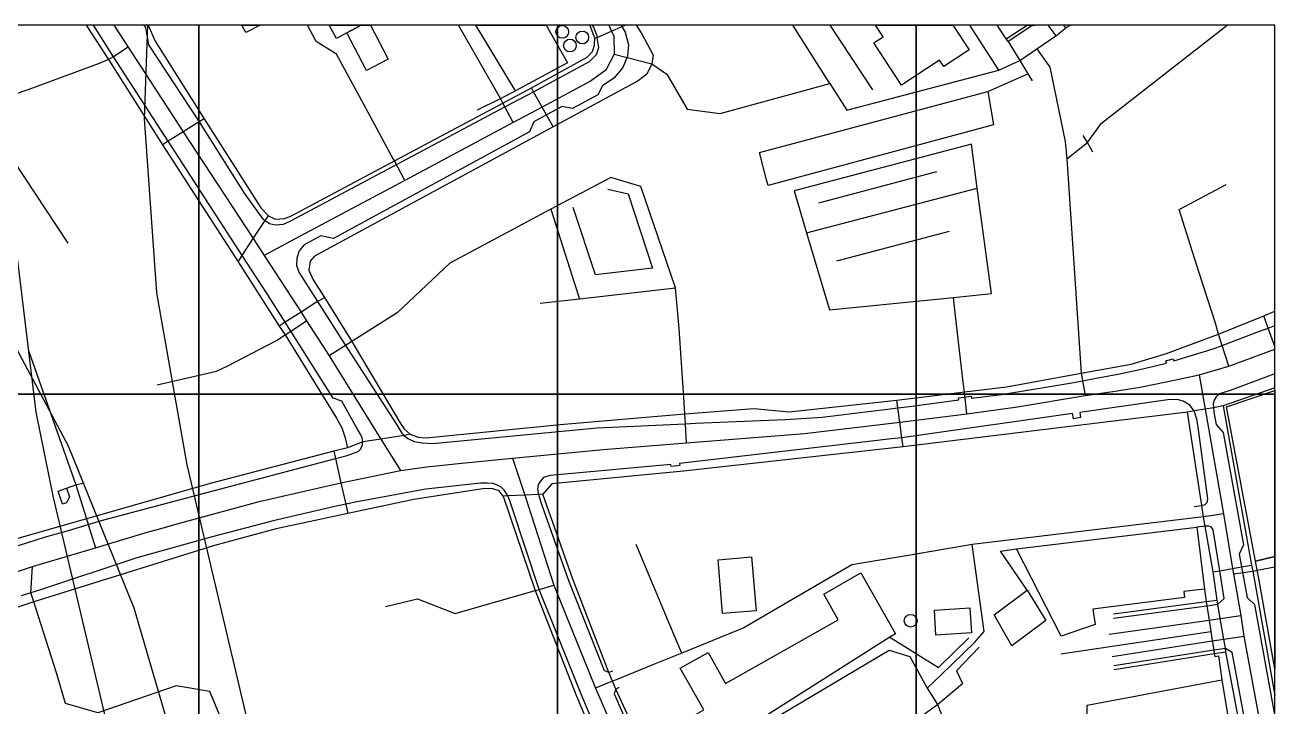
# Model space of a CAD drawing. Header units: metres. Extents: x -847 to 846, y -696 to 697.
# Drawn here: x 551.1 to 845.7, y 535 to 695.7 of the extents above; entities that cross this region are included whole.
import ezdxf

# ---------------------------------------------------------------- set-up
doc = ezdxf.new("R2010")
doc.units = ezdxf.units.M
for name, color, linetype in [('GREEN_ATLAS_BUILDING_OSM_LEVELS', 9, 'Continuous'), ('GREEN_ATLAS_TERRAIN_COP90', 3, 'Continuous'), ('OSM_BARRIER', 1, 'Continuous'), ('OSM_BUILDING', 8, 'Continuous'), ('OSM_GREEN_EXISTING', 94, 'Continuous'), ('OSM_PATH', 32, 'Continuous'), ('OSM_RAILWAY', 6, 'Continuous'), ('OSM_ROAD_LOCAL', 9, 'Continuous'), ('OSM_ROAD_MAJOR', 30, 'Continuous'), ('SITE_BORDER', 3, 'Continuous')]:
    doc.layers.add(name, color=color, linetype=linetype)

msp = doc.modelspace()

# ---------------------------------------------------------------- linework, layer by layer
at = {"layer": 'GREEN_ATLAS_BUILDING_OSM_LEVELS'}
for points, elevation in [([(636.693, 687.687), (631.562, 684.993), (626.933, 693.91), (630.326, 695.747), (632.489, 695.747)], 45.561), ([(657.325, 695.747), (673.914, 695.747), (678.955, 686.852), (666.658, 680.207)], 45.902), ([(773.653, 689.891), (767.658, 685.951), (766.656, 687.476), (757.691, 681.587), (751.15, 691.55), (753.349, 692.986), (751.536, 695.747), (769.806, 695.747)], 45.662), ([(788.789, 695.558), (788.67, 695.736), (782.8, 691.873), (782.386, 692.496), (787.328, 695.747), (789.078, 695.747)], 45.572), ([(779.361, 672.236), (726.286, 657.932), (725.891, 659.234), (724.181, 665.668), (778.064, 680.051)], 43.417), ([(834.327, 605.778), (845.742, 609.622), (845.742, 570.489), (841.15, 569.344)], 41), ([(827.286, 577.381), (829.128, 562.82), (824.273, 562.252), (824.442, 560.805), (802.766, 558.1), (803.373, 554.482), (795.348, 551.733), (784.792, 572.26)], 40.722), ([(845.742, 570.489), (845.742, 544.006), (841.914, 565.269), (841.563, 567.228), (841.15, 569.344)], 41), ([(706.176, 531.517), (711.1, 534.345), (705.549, 544.152), (712.077, 547.848), (716.231, 540.512), (742.799, 555.551), (739.36, 561.629), (748.137, 566.594), (756.275, 552.223), (754.959, 551.477), (715.999, 526.686), (709.784, 523.235)], 39.776), ([(783.721, 549.395), (779.511, 556.764), (787.323, 562.564), (791.683, 555.417)], 40.063), ([(773.791, 558.345), (774.161, 552.468), (765.816, 551.944), (765.446, 557.822)], 39.904), ([(833.225, 541.436), (837.197, 517.101), (836.057, 517.09), (830.431, 517.068), (830.487, 515.877), (832.154, 515.61), (826.384, 485.175), (813.19, 488.637), (814.474, 493.669), (811.994, 494.949), (816.529, 512.025), (818.365, 511.602), (819.023, 515.643), (815.859, 516.311), (817.619, 526.096), (823.778, 524.916), (822.863, 531.35), (801.525, 526.007), (801.425, 535.413)], 38.286)]:
    msp.add_lwpolyline(points, close=True, dxfattribs=dict(at, elevation=elevation))
at = {"layer": 'GREEN_ATLAS_TERRAIN_COP90'}
for points in [[(507.445, 608.778, 42), (592.019, 608.778, 42), (592.019, 695.747, 48), (507.445, 695.747, 46)], [(592.019, 608.778, 42), (676.593, 608.778, 41), (676.593, 695.747, 44), (592.019, 695.747, 48)], [(676.593, 608.778, 41), (761.168, 608.778, 41), (761.168, 695.747, 46), (676.593, 695.747, 44)], [(761.168, 608.778, 41), (845.742, 608.778, 41), (845.742, 695.747, 45), (761.168, 695.747, 46)], [(507.445, 521.81, 35), (592.019, 521.81, 35), (592.019, 608.778, 42), (507.445, 608.778, 42)], [(592.019, 521.81, 35), (676.593, 521.81, 39), (676.593, 608.778, 41), (592.019, 608.778, 42)], [(676.593, 521.81, 39), (761.168, 521.81, 39), (761.168, 608.778, 41), (676.593, 608.778, 41)], [(761.168, 521.81, 39), (845.742, 521.81, 41), (845.742, 608.778, 41), (761.168, 608.778, 41)]]:
    msp.add_3dface(points, dxfattribs=at)
at = {"layer": 'OSM_BARRIER'}
for points in [[(608.295, 632.161), (602.275, 641.434), (584.796, 668.351), (571.897, 688.233), (567.237, 695.747)], [(579.075, 695.747), (579.471, 695.123), (580.191, 691.049), (592.132, 672.893), (602.751, 656.106), (607.124, 650.017), (607.681, 649.638), (608.696, 649.004), (610.099, 648.625), (612.023, 648.792), (613.589, 649.482), (664.158, 676.477), (670.955, 680.017), (684.143, 687.12), (685.828, 688.778), (686.354, 690.426), (685.978, 692.808), (685.928, 693.131), (685.151, 695.246), (684.836, 695.747)], [(691.551, 695.747), (691.779, 695.357), (692.525, 694.077), (693.308, 691.06), (693.07, 688.422), (692.005, 685.761), (689.868, 683.235), (687.212, 681.442), (686.141, 679.283)], [(750.956, 680.429), (740.889, 695.747)], [(782.386, 692.496), (780.25, 695.747)], [(782.8, 691.873), (785.563, 687.409), (787.436, 684.259), (788.495, 682.555)], [(778.064, 680.051), (787.436, 684.259)], [(686.141, 679.283), (680.158, 676.077), (677.721, 676.522), (674.031, 674.563), (670.993, 672.926), (669.984, 670.577), (623.788, 645.442), (620.787, 646.054), (616.903, 643.972), (615.694, 642.525), (615.149, 640.766), (615.099, 639.107), (615.644, 637.46), (620.035, 630.547), (625.523, 621.92)], [(657.724, 675.732), (663.124, 678.414), (666.658, 680.207)], [(802.809, 665.791), (801.525, 668.062), (800.498, 669.687)], [(688.497, 657.03), (693.226, 655.972), (699.028, 638.417), (685.583, 636.903), (680.29, 652.7)], [(629.602, 600.212), (625.736, 607.125), (623.738, 607.771), (613.708, 623.612), (612.405, 625.682), (608.295, 632.161)], [(841.682, 623.4), (844.163, 624.335), (845.742, 624.929)], [(625.523, 621.92), (638.685, 601.526)], [(835.292, 620.996), (841.682, 623.4)], [(803.198, 612.413), (808.686, 613.482), (813.911, 614.573), (820.15, 616.075), (820.006, 616.576), (821.729, 617.066), (821.873, 616.576), (831.17, 619.448)], [(831.17, 619.448), (833.288, 620.239), (835.292, 620.996)], [(845.491, 613.448), (835.192, 609.574)], [(845.742, 613.541), (845.491, 613.448)], [(774.161, 608.261), (774.223, 607.793), (781.24, 608.639), (798.299, 611.456)], [(798.299, 611.456), (800.391, 611.868), (803.198, 612.413)], [(759.545, 605.845), (771.21, 607.393), (771.147, 607.86)], [(820.501, 607.37), (799.74, 604.443), (799.921, 603.218), (798.211, 602.951), (798.023, 604.187), (760.485, 598.81)], [(771.147, 607.86), (774.161, 608.261)], [(824.11, 607.092), (822.681, 607.493), (820.501, 607.37)], [(827.643, 600.981), (827.33, 602.851), (826.678, 604.799), (825.632, 606.157), (824.11, 607.092)], [(831.872, 608.138), (831.433, 607.326), (831.189, 606.48), (831.226, 605.522), (831.327, 604.509), (831.859, 601.626), (833.513, 599.745)], [(835.192, 609.574), (832.661, 608.829), (831.872, 608.138)], [(709.095, 601.871), (730.245, 602.739), (738.953, 603.329), (754.37, 605.188)], [(754.37, 605.188), (756.839, 605.5), (759.545, 605.845)], [(638.685, 601.526), (639.92, 599.522), (640.465, 598.977), (641.317, 598.331), (642.839, 597.552)], [(647.099, 597.107), (685.947, 600.836), (704.992, 601.693)], [(704.992, 601.693), (706.771, 601.771), (709.095, 601.871)], [(626.983, 594.29), (629.614, 595.225), (630.197, 595.826), (630.541, 596.606), (630.698, 597.485), (630.516, 598.42), (630.159, 599.277), (629.602, 600.212)], [(760.485, 598.81), (757.778, 598.476), (755.348, 598.175)], [(829.936, 584.082), (827.643, 600.981)], [(833.513, 599.745), (838.349, 573.24), (837.297, 571.058), (837.848, 568.03), (839.164, 560.828), (840.924, 559.169), (845.742, 532.783)], [(642.839, 597.552), (644.681, 597.274), (647.099, 597.107)], [(755.348, 598.175), (705.374, 592.431), (705.43, 591.919), (703.388, 591.685), (703.325, 592.197), (674.827, 589.548), (673.261, 589.069)], [(569.629, 579.106), (595.459, 585.93), (622.178, 593.055)], [(622.178, 593.055), (624.283, 593.6), (626.983, 594.29)], [(558.841, 585.908), (560.877, 586.609), (563.057, 587.355), (565.043, 587.823)], [(660.117, 587.789), (658.432, 587.767), (645.545, 586.32), (629.376, 583.392)], [(662.429, 587.299), (661.37, 587.678), (660.117, 587.789)], [(665.743, 582.446), (665.311, 583.826), (664.897, 584.772), (664.816, 584.962), (664.12, 586.03), (663.3, 586.787), (662.429, 587.299)], [(672.64, 588.335), (672.052, 587.489), (671.864, 586.353), (672.127, 585.106), (672.196, 584.761), (672.816, 582.802)], [(673.261, 589.069), (672.64, 588.335)], [(826.703, 582.245), (828.514, 582.479), (829.24, 582.702), (829.723, 583.247), (829.936, 584.082)], [(624.082, 582.279), (609.548, 578.917), (595.189, 575.154), (577.41, 570.201), (554.7, 562.664)], [(629.376, 583.392), (626.676, 582.824), (624.082, 582.279)], [(672.283, 562.72), (665.743, 582.446)], [(672.816, 582.802), (679.2, 564.846)], [(561.316, 576.635), (565.933, 578.06), (569.629, 579.106)], [(831.132, 576.746), (830.669, 577.436), (830.143, 577.626), (829.266, 577.67), (827.286, 577.381)], [(517.807, 562.609), (537.892, 569.41), (555.671, 575.043), (561.316, 576.635)], [(833.757, 560.594), (832.699, 567.117), (831.132, 576.746)], [(787.323, 562.564), (781.027, 571.759), (783.702, 572.115), (784.792, 572.26)], [(679.2, 564.846), (687.569, 543.606)], [(554.7, 562.664), (552.42, 561.919), (550.146, 561.184)], [(686.586, 527.61), (682.213, 538.063), (672.283, 562.72)], [(807.69, 555.952), (829.679, 558.868), (832.279, 559.236), (833.757, 560.594)], [(829.128, 562.82), (829.535, 559.837), (829.679, 558.868), (830.199, 555.495), (830.619, 552.779), (830.957, 550.597), (831.283, 548.482), (831.414, 547.603), (831.527, 546.879), (832.454, 547.046), (833.225, 541.436)], [(754.959, 551.477), (766.392, 544.308), (773.547, 551.299)], [(795.254, 547.536), (830.619, 552.779)], [(776.009, 549.128), (770.627, 543.551), (772.075, 540.579)], [(807.746, 544.809), (831.283, 548.482), (834.052, 548.916), (835.631, 547.959)], [(841.068, 518.548), (840.091, 523.847), (835.631, 547.959)], [(689.543, 543.495), (688.722, 543.161), (687.569, 543.606)], [(691.165, 539.588), (690.376, 539.243), (689.919, 538.118)], [(763.116, 533.398), (766.179, 535.603), (772.075, 540.579)], [(689.919, 538.118), (698.764, 518.114)]]:
    msp.add_lwpolyline(points, dxfattribs=at)
at = {"layer": 'OSM_BUILDING'}
for points, elevation in [([(603.158, 693.943), (602.182, 695.747), (606.49, 695.747)], 46.288), ([(626.933, 693.91), (624.49, 692.585), (622.78, 695.747), (630.326, 695.747)], 46.288), ([(558.841, 585.908), (560.877, 586.609), (561.566, 584.561), (560.852, 583.125), (559.887, 582.791)], 40.216)]:
    msp.add_lwpolyline(points, close=True, dxfattribs=dict(at, elevation=elevation))
at = {"layer": 'OSM_GREEN_EXISTING'}
for points in [[(738.176, 653.868), (765.992, 661.204)], [(742.461, 640.176), (768.98, 647.167)]]:
    msp.add_lwpolyline(points, dxfattribs=at)
msp.add_lwpolyline([(722.358, 570.39), (723.429, 557.688), (715.504, 557.02), (714.433, 569.722)], close=True, dxfattribs=at)
for centre in [(677.727, 694.133), (682.426, 692.808), (679.532, 690.916), (759.852, 555.34)]:
    msp.add_circle(centre, 1.5, dxfattribs=at)
at = {"layer": 'OSM_PATH'}
for points in [[(565.517, 695.747), (570.763, 687.598), (583.493, 667.538), (601.285, 639.942), (611.014, 624.792), (612.367, 622.743), (624.471, 603.084), (625.755, 600.802), (626.544, 598.454), (627.127, 596.127)], [(580.095, 695.747), (581.764, 691.906), (593.285, 673.605), (606.641, 652.688), (608.439, 650.785), (610.068, 650.017), (612.211, 650.106), (613.72, 650.729)], [(613.72, 650.729), (638.134, 663.731), (663.694, 677.346), (670.435, 680.93), (683.56, 688.199), (684.832, 689.535), (685.352, 690.96), (685.433, 692.608), (684.274, 695.524), (684.13, 695.747)], [(691.779, 695.357), (692.634, 695.747)], [(695.134, 695.747), (696.478, 693.687), (699.147, 688.645), (698.865, 686.585), (697.668, 684.158)], [(792.222, 695.747), (794.058, 693.164)], [(796.438, 695.046), (795.968, 695.747)], [(685.433, 692.608), (685.978, 692.808)], [(685.978, 692.808), (689.355, 694.266), (691.779, 695.357)], [(697.668, 684.158), (695.626, 682.555), (675.566, 671.735), (619.309, 641.267), (618.262, 640.076), (617.962, 637.95), (619.033, 635.679), (621.645, 631.56), (628.092, 621.14), (628.656, 620.239), (639.575, 601.804), (640.471, 600.58), (641.868, 599.277), (643.722, 598.643)], [(670.955, 680.017), (670.435, 680.93)], [(674.031, 674.563), (673.01, 676.399), (670.955, 680.017)], [(592.132, 672.893), (588.373, 670.566), (584.796, 668.351)], [(593.285, 673.605), (592.132, 672.893)], [(675.566, 671.735), (674.031, 674.563)], [(584.796, 668.351), (583.493, 667.538)], [(602.275, 641.434), (604.812, 645.464), (607.681, 649.638)], [(607.681, 649.638), (608.439, 650.785)], [(601.285, 639.942), (602.275, 641.434)], [(620.035, 630.547), (621.645, 631.56)], [(620.035, 630.547), (616.139, 628.053), (612.405, 625.682)], [(643.722, 598.643), (645.621, 598.431), (677.251, 601.604), (706.633, 604.12), (722.859, 605.333), (731.222, 604.587), (756.594, 607.348), (772.526, 609.263), (782.424, 610.432), (800.059, 613.727), (811.862, 615.842), (820.163, 618.302), (828.589, 621.452), (832.448, 622.888), (843.111, 627.241), (845.742, 628.264)], [(612.405, 625.682), (611.014, 624.792)], [(844.163, 624.335), (843.111, 627.241)], [(845.742, 619.966), (844.163, 624.335)], [(845.742, 610.199), (833.501, 605.968)], [(756.839, 605.5), (756.594, 607.348)], [(825.125, 604.532), (758.067, 596.35), (706.295, 590.572), (675.234, 587.578), (673.167, 585.151)], [(757.778, 598.476), (757.29, 602.172), (756.839, 605.5)], [(826.678, 604.799), (825.125, 604.532)], [(845.742, 513.709), (843.819, 513.951), (839.753, 518.281), (838.75, 523.613), (834.177, 548.037), (834.052, 548.916), (833.682, 551.009), (832.843, 555.874), (832.279, 559.236), (832.116, 560.16), (831.176, 566.85), (829.266, 577.67), (828.89, 579.796), (828.514, 582.479), (825.125, 604.532)], [(831.226, 605.522), (829.259, 605.244), (826.678, 604.799)], [(833.501, 605.968), (831.226, 605.522)], [(833.501, 605.968), (840.229, 568.464), (840.479, 567.061), (845.742, 537.725)], [(640.465, 598.977), (634.97, 598.142), (630.698, 597.485)], [(641.868, 599.277), (640.465, 598.977)], [(758.067, 596.35), (757.778, 598.476)], [(627.127, 596.127), (623.832, 595.27), (595.014, 587.745), (565.588, 579.329), (549.4, 574.698), (520.482, 567.24)], [(623.832, 595.27), (624.283, 593.6)], [(630.698, 597.485), (627.127, 596.127)], [(624.283, 593.6), (625.536, 587.878), (626.676, 582.824)], [(663.77, 584.717), (662.811, 585.93), (661.326, 586.431), (659.491, 586.531), (642.689, 583.938), (627.165, 580.654), (610.243, 576.98), (595.728, 573.05), (553.134, 559.781), (540.442, 555.529), (537.203, 554.449), (534.828, 553.659)], [(664.897, 584.772), (663.77, 584.717)], [(663.77, 584.717), (671.325, 562.453), (681.085, 537.584), (685.89, 526.218), (686.699, 524.315), (687.5, 522.411), (698.564, 495.528), (698.382, 493.824), (699.04, 492.522)], [(672.127, 585.106), (668.869, 584.951), (664.897, 584.772)], [(673.167, 585.151), (672.127, 585.106)], [(845.742, 225.517), (844.589, 225.99), (843.43, 227.192), (800.46, 282.707), (783.326, 303.412), (777.243, 311.038), (773.635, 318.763), (762.483, 349.332), (758.01, 362.356), (757.202, 365.117), (744.002, 408.197), (739.435, 423.103), (733.929, 439.634), (714.533, 486.355), (711.219, 493.579), (701.928, 513.862), (701.057, 515.765), (700.055, 517.981), (690.376, 539.243), (689.58, 541.124), (688.722, 543.161), (680.215, 565.158), (673.167, 585.151)], [(626.676, 582.824), (627.165, 580.654)], [(774.956, 550.308), (777.212, 552.801), (774.324, 573.329)], [(831.176, 566.85), (832.699, 567.117)], [(832.699, 567.117), (835.731, 567.651), (837.848, 568.03)], [(837.848, 568.03), (840.229, 568.464)], [(807.677, 556.998), (829.535, 559.837), (832.116, 560.16)], [(767.038, 542.56), (774.956, 550.308)], [(807.865, 543.84), (831.414, 547.603), (834.177, 548.037)], [(767.038, 542.56), (763.768, 539.488)]]:
    msp.add_lwpolyline(points, dxfattribs=at)
at = {"layer": 'OSM_RAILWAY'}
for points in [[(588.336, 518.793), (576.815, 558.323), (561.291, 596.45), (541.92, 632.785), (518.922, 666.926), (494.859, 695.747)], [(548.634, 695.747), (547.859, 686.552), (548.636, 645.397), (553.641, 604.532), (557.713, 584.349)], [(589.275, 592.108), (582.171, 632.662), (579.271, 673.728), (579.991, 695.747)], [(610.632, 501.483), (589.275, 592.108)], [(557.713, 584.349), (579.095, 494.08)]]:
    msp.add_lwpolyline(points, dxfattribs=at)
at = {"layer": 'OSM_ROAD_LOCAL'}
for points in [[(572.04, 695.747), (575.38, 690.515), (588.373, 670.566), (604.812, 645.464), (607.449, 641.434), (616.139, 628.053), (617.454, 626.016), (622.773, 617.768), (634.97, 598.142), (639.581, 590.717)], [(688.697, 695.747), (689.355, 694.266), (689.85, 693.142), (689.988, 688.878), (687.951, 685.105), (684.387, 682.478), (673.01, 676.399), (666.156, 672.748), (640.621, 659.134), (614.61, 645.263), (607.449, 641.434)], [(632.433, 674.273), (624.527, 688.89), (619.735, 691.84), (617.623, 695.747)], [(663.124, 678.414), (653.281, 695.747)], [(689.988, 688.878), (698.865, 686.585), (702.385, 684.192), (707.153, 675.921), (714.978, 674.874), (740.795, 681.932), (732.063, 695.747)], [(780.601, 685.082), (773.769, 695.747)], [(789.56, 690.114), (794.058, 693.164), (796.438, 695.046), (797.349, 695.747)], [(801.525, 668.062), (804.802, 672.603), (834.499, 695.747)], [(575.38, 690.515), (571.897, 688.233), (570.763, 687.598), (568.539, 686.708)], [(740.795, 681.932), (744.81, 675.676), (780.601, 685.082), (785.563, 687.409), (789.56, 690.114)], [(789.56, 690.114), (792.698, 685.784)], [(568.539, 686.708), (551.981, 680.529)], [(792.698, 685.784), (796.257, 668.307)], [(551.981, 680.529), (544.056, 677.88), (542.922, 671.847), (561.19, 644.317)], [(666.156, 672.748), (664.158, 676.477), (663.694, 677.346), (663.124, 678.414)], [(637.489, 664.922), (632.433, 674.273)], [(774.155, 667.683), (732.381, 656.674), (735.326, 646.744), (740.713, 628.588), (769.926, 631.56)], [(770.433, 627.207), (769.926, 631.56), (778.903, 632.473), (775.552, 657.308), (774.155, 667.683)], [(796.257, 668.307), (796.657, 664.243), (800.059, 613.727), (800.391, 611.868), (800.999, 608.417)], [(796.657, 664.243), (801.525, 668.062)], [(640.621, 659.134), (638.134, 663.731), (637.489, 664.922)], [(705.255, 624.257), (704.384, 633.798), (696.259, 657.664), (689.192, 659.824), (674.996, 652.332), (680.622, 634.855), (681.787, 631.248)], [(735.326, 646.744), (775.552, 657.308)], [(826.296, 642.28), (823.132, 652.265), (834.208, 658.154)], [(674.996, 652.332), (651.196, 639.586), (638.798, 627.942)], [(831.728, 625.471), (827.869, 637.326), (826.296, 642.28)], [(672.496, 630.191), (681.787, 631.248), (704.384, 633.798)], [(638.798, 627.942), (628.937, 621.675)], [(610.381, 621.374), (612.367, 622.743), (613.708, 623.612), (617.454, 626.016)], [(772.256, 611.589), (770.433, 627.207)], [(834.835, 615.352), (833.288, 620.239), (832.448, 622.888), (831.728, 625.471)], [(706.483, 606.747), (706.313, 609.163), (705.255, 624.257)], [(551.975, 618.836), (563.057, 587.355)], [(598.698, 615.318), (610.381, 621.374)], [(628.937, 621.675), (628.092, 621.14), (622.773, 617.768)], [(582.221, 610.944), (596.167, 614.127), (598.698, 615.318)], [(827.831, 613.337), (829.259, 605.244), (833.62, 580.553), (835.731, 567.651), (835.975, 566.371), (837.71, 556.542), (838.418, 551.744), (843.424, 524.437), (844.439, 520.574), (845.485, 519.105), (845.742, 518.932)], [(773.127, 604.12), (772.526, 609.263), (772.256, 611.589)], [(707.034, 597.307), (706.771, 601.771), (706.633, 604.12), (706.483, 606.747)], [(666.025, 593.689), (668.869, 584.951), (675.767, 563.722), (685.521, 539.477), (691.316, 526.218), (696.703, 513.65), (705.38, 492.633), (708.481, 485.631)], [(563.057, 587.355), (565.588, 579.329), (565.933, 578.06), (567.656, 572.55)], [(833.62, 580.553), (830.594, 580.064), (828.89, 579.796), (774.324, 573.329), (759.733, 570.835), (745.951, 568.486), (720.491, 553.659), (705.875, 547.736), (698.865, 544.909)], [(705.875, 547.736), (704.121, 551.944), (695.175, 573.34)], [(553.729, 558.033), (553.134, 559.781), (552.42, 561.919), (552.827, 568.097)], [(835.975, 566.371), (840.479, 567.061), (841.563, 567.228)], [(841.563, 567.228), (845.742, 568.041)], [(636.01, 558.69), (643.572, 560.538), (652.48, 557.076), (671.325, 562.453), (672.283, 562.72), (675.767, 563.722)], [(558.503, 543.028), (553.729, 558.033)], [(806.681, 552.178), (830.199, 555.495), (832.843, 555.874), (837.71, 556.542)], [(807.376, 546.946), (830.957, 550.597), (833.682, 551.009), (838.418, 551.744)], [(696.703, 513.65), (701.057, 515.765), (716.757, 523.947), (726.342, 531.484), (754.746, 548.393), (759.683, 546.89), (763.768, 539.488), (766.179, 535.603), (766.781, 534.022), (769.161, 528.3), (767.219, 523.836), (771.141, 513.183)], [(560.645, 535.87), (558.503, 543.028)], [(698.865, 544.909), (690.388, 541.447)], [(639.03, 460.061), (637.251, 463.49), (636.487, 464.97), (625.273, 488.848), (607.03, 517.112), (601.83, 521.198), (594.663, 538.675), (586.719, 540), (568.213, 533.632)], [(690.388, 541.447), (689.58, 541.124), (688.741, 540.779), (685.521, 539.477)], [(568.213, 533.632), (560.645, 535.87)]]:
    msp.add_lwpolyline(points, dxfattribs=at)
at = {"layer": 'OSM_ROAD_MAJOR'}
for points in [[(827.831, 613.337), (834.835, 615.352), (845.742, 619.318)], [(734.812, 599.444), (757.29, 602.172), (773.127, 604.12), (785.005, 605.734), (800.999, 608.417), (807.546, 609.352), (813.961, 610.376), (820.451, 611.701), (827.831, 613.337)], [(666.025, 593.689), (687.356, 595.671), (707.034, 597.307), (734.812, 599.444)], [(639.581, 590.717), (645.827, 591.63), (652.474, 592.353), (666.025, 593.689)], [(500.36, 546.902), (507.495, 551.198), (508.924, 552.089), (511.354, 553.447), (513.628, 554.694), (516.253, 555.885), (552.827, 568.097), (567.656, 572.55), (579.878, 576.223), (581.977, 576.802), (587.772, 578.394), (606.234, 583.47), (625.536, 587.878), (639.581, 590.717)]]:
    msp.add_lwpolyline(points, dxfattribs=at)
at = {"layer": 'SITE_BORDER'}
msp.add_lwpolyline([(-845.742, -695.747), (845.742, -695.747), (845.742, 695.747), (-845.742, 695.747)], close=True, dxfattribs=at)

doc.saveas('drawing.dxf')
